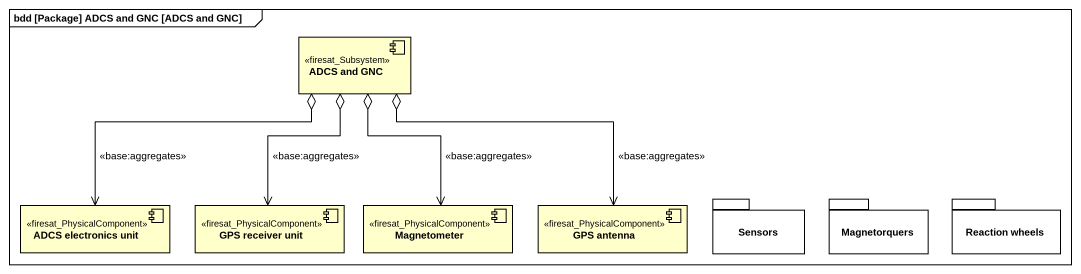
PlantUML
@startuml
mainframe bdd [Package] ADCS and GNC [ADCS and GNC]
component "ADCS and GNC" as ADCS_and_GNC <<firesat_Subsystem>>
component "ADCS electronics unit" as ADCS_electronics_unit <<firesat_PhysicalComponent>>
component "GPS receiver unit" as GPS_receiver_unit <<firesat_PhysicalComponent>>
component Magnetometer <<firesat_PhysicalComponent>>
component "GPS antenna" as GPS_antenna <<firesat_PhysicalComponent>>
package Sensors {
}
package Magnetorquers {
}
package "Reaction wheels" as Reaction_wheels {
}
ADCS_and_GNC o--> ADCS_electronics_unit : <<base:aggregates>>
ADCS_and_GNC o--> GPS_receiver_unit : <<base:aggregates>>
ADCS_and_GNC o--> Magnetometer : <<base:aggregates>>
ADCS_and_GNC o--> GPS_antenna : <<base:aggregates>>
@enduml
